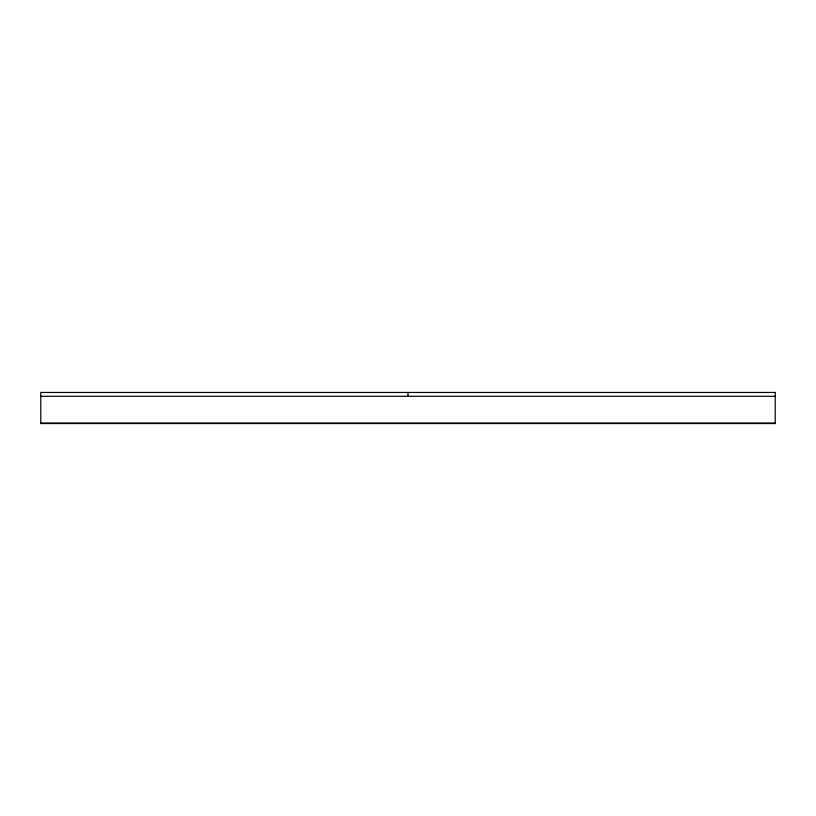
<?xml version="1.0" encoding="UTF-8"?>
<svg xmlns="http://www.w3.org/2000/svg" width="816" height="816" viewBox="0 0 816 816"><rect width="100%" height="100%" fill="white"/><g stroke="black" fill="none" stroke-linecap="round" stroke-linejoin="round"><path stroke-width="1.22" d="M40.8 396.29L775.2 396.29M40.8 423.065L775.2 423.065M408 392.465L408 396.29M775.2 392.465L40.8 392.465L40.8 423.535L775.2 423.535L775.2 392.465"/></g></svg>
